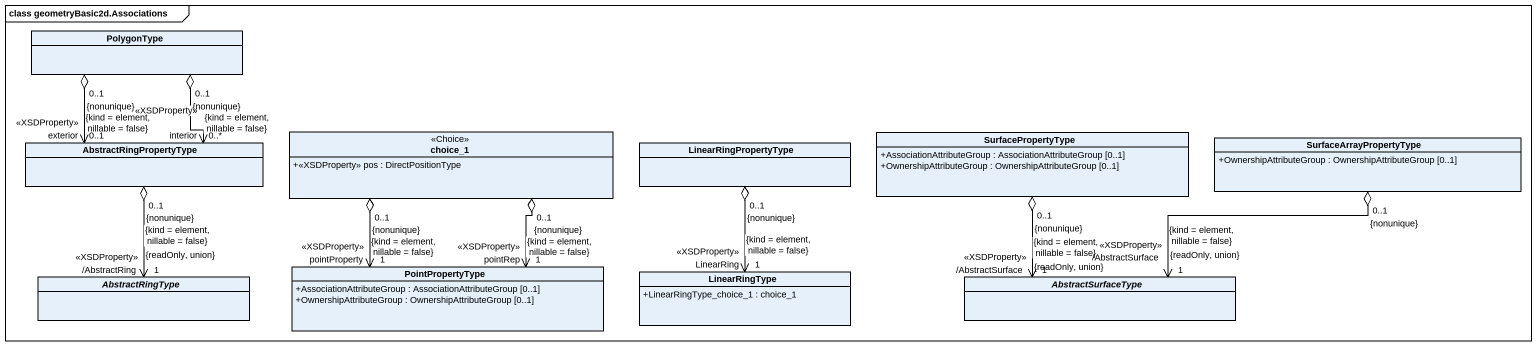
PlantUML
@startuml
mainframe class geometryBasic2d.Associations
hide circle
hide empty members
skinparam classAttributeIconSize 0
class PolygonType
class AbstractRingPropertyType
class choice_1 <<Choice>> {
  +<<XSDProperty>> pos : DirectPositionType
}
class LinearRingPropertyType
class SurfacePropertyType {
  +AssociationAttributeGroup : AssociationAttributeGroup [0..1]
  +OwnershipAttributeGroup : OwnershipAttributeGroup [0..1]
}
class SurfaceArrayPropertyType {
  +OwnershipAttributeGroup : OwnershipAttributeGroup [0..1]
}
class PointPropertyType {
  +AssociationAttributeGroup : AssociationAttributeGroup [0..1]
  +OwnershipAttributeGroup : OwnershipAttributeGroup [0..1]
}
class LinearRingType {
  +LinearRingType_choice_1 : choice_1
}
abstract class AbstractRingType
abstract class AbstractSurfaceType
PolygonType "0..1\n{nonunique}" o--> "exterior\n<<XSDProperty>>\n0..1\n{kind = element, nillable = false}" AbstractRingPropertyType
PolygonType "0..1\n{nonunique}" o--> "interior\n<<XSDProperty>>\n0..*\n{kind = element, nillable = false}" AbstractRingPropertyType
AbstractRingPropertyType "0..1\n{nonunique}" o--> "/AbstractRing\n<<XSDProperty>>\n1\n{kind = element, nillable = false}\n{readOnly, union}" AbstractRingType
choice_1 "0..1\n{nonunique}" o--> "pointProperty\n<<XSDProperty>>\n1\n{kind = element, nillable = false}" PointPropertyType
choice_1 "0..1\n{nonunique}" o--> "pointRep\n<<XSDProperty>>\n1\n{kind = element, nillable = false}" PointPropertyType
LinearRingPropertyType "0..1\n{nonunique}" o--> "LinearRing\n<<XSDProperty>>\n1\n{kind = element, nillable = false}" LinearRingType
SurfacePropertyType "0..1\n{nonunique}" o--> "/AbstractSurface\n<<XSDProperty>>\n1\n{kind = element, nillable = false}\n{readOnly, union}" AbstractSurfaceType
SurfaceArrayPropertyType "0..1\n{nonunique}" o-left-> "/AbstractSurface\n<<XSDProperty>>\n1\n{kind = element, nillable = false}\n{readOnly, union}" AbstractSurfaceType
@enduml
